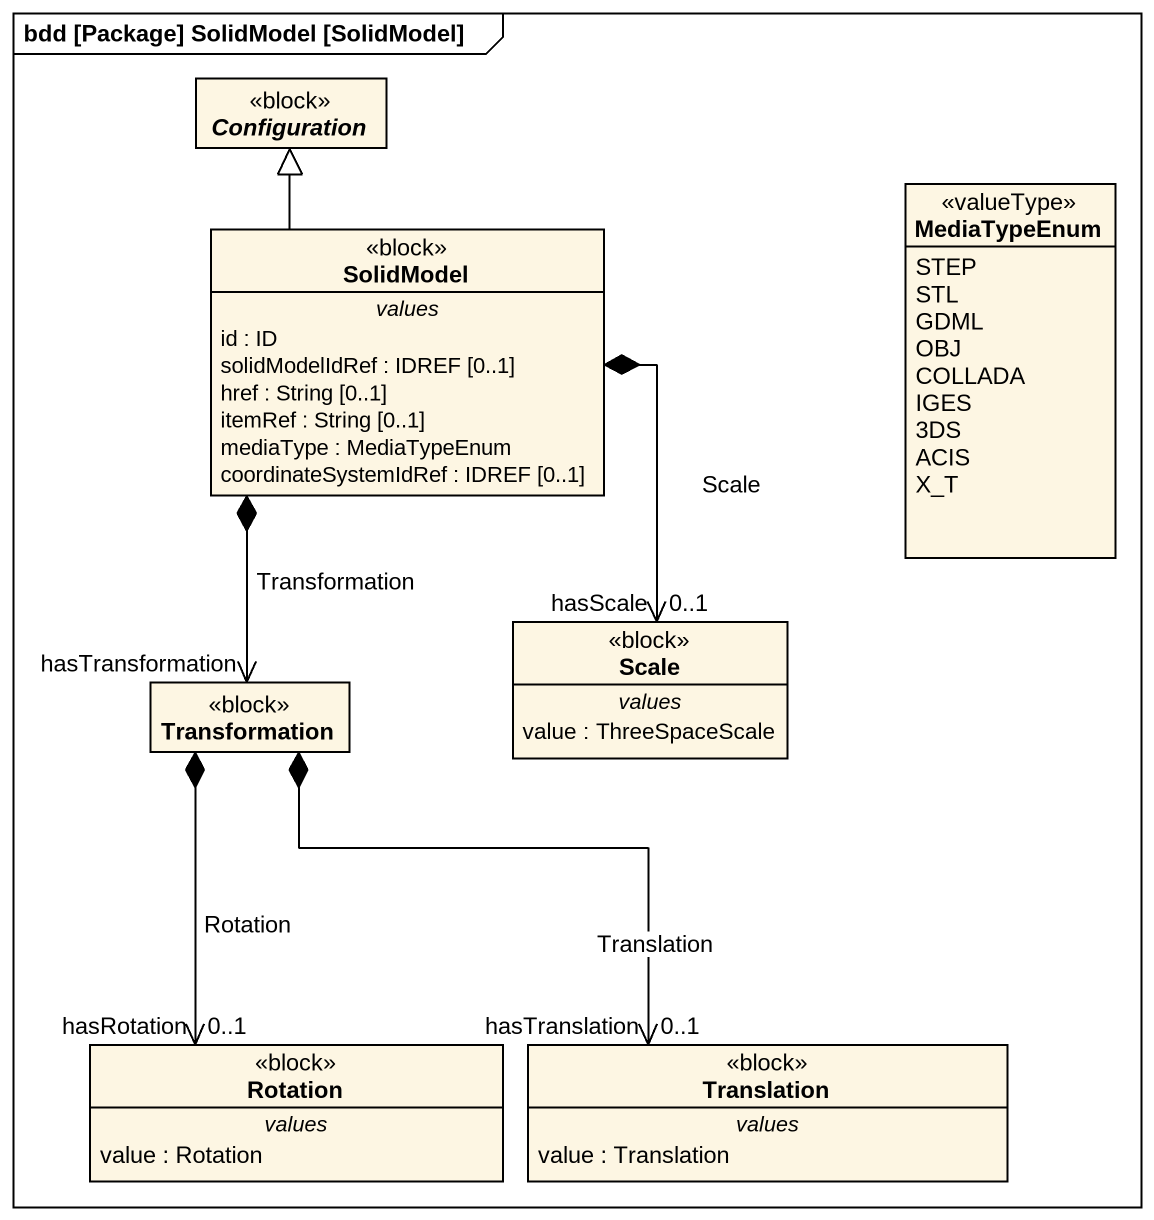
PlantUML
@startuml
mainframe bdd [Package] SolidModel [SolidModel]
hide circle
hide empty members
abstract class Configuration <<block>>
enum MediaTypeEnum <<valueType>> {
  STEP
  STL
  GDML
  OBJ
  COLLADA
  IGES
  3DS
  ACIS
  X_T
}
class SolidModel <<block>> {
  -- values --
  id : ID
  solidModelIdRef : IDREF [0..1]
  href : String [0..1]
  itemRef : String [0..1]
  mediaType : MediaTypeEnum
  coordinateSystemIdRef : IDREF [0..1]
}
class Transformation <<block>>
class "Scale" as Scale_ <<block>> {
  -- values --
  value : ThreeSpaceScale
}
class Rotation <<block>> {
  -- values --
  value : Rotation
}
class Translation <<block>> {
  -- values --
  value : Translation
}
SolidModel -up-|> Configuration
SolidModel *--> "hasTransformation" Transformation : Transformation
SolidModel *--> "hasScale\n0..1" Scale_ : Scale
Transformation *--> "0..1\nhasRotation" Rotation : Rotation
Transformation *--> "hasTranslation\n0..1" Translation : Translation
@enduml
